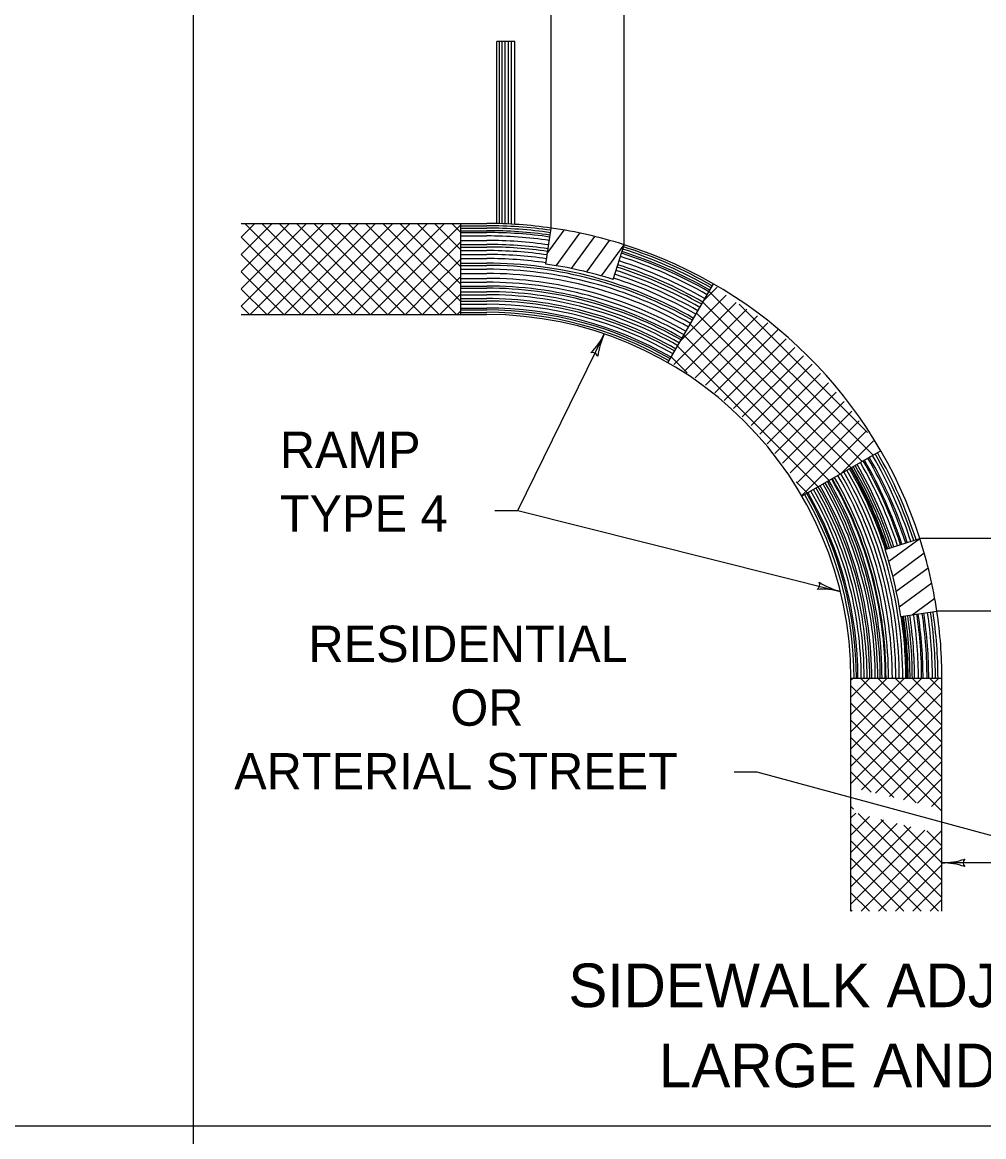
# Model space of a CAD drawing. Extents: x 1007 to 1035.5, y 1000.5 to 1021.5.
# Drawn here: x 1025.06 to 1030.34, y 1010.94 to 1017.06 of the extents above; entities that cross this region are included whole.
import ezdxf

# ---------------------------------------------------------------- set-up
doc = ezdxf.new("R2010")
doc.units = 0
doc.layers.add('Level 1', color=7, linetype='Continuous')
doc.layers.add('Level 11', color=7, linetype='Continuous')

msp = doc.modelspace()

# ---------------------------------------------------------------- linework, layer by layer
at = {"layer": 'Level 1'}
for p, q in [((1026, 1021.5), (1026, 1000.5)), ((1027.9677, 1015.9338), (1027.9677, 1017.2653)), ((1028.3677, 1015.8425), (1028.3677, 1017.2653)), ((1027.6677, 1015.9591), (1027.6677, 1016.9591)), ((1027.7677, 1016.9591), (1027.6677, 1016.9591)), ((1027.6835, 1015.9591), (1027.6835, 1016.9591)), ((1027.6973, 1015.9591), (1027.6973, 1016.9591)), ((1027.7138, 1015.9591), (1027.7138, 1016.9591)), ((1027.733, 1015.9591), (1027.733, 1016.9591)), ((1027.7495, 1015.9591), (1027.7495, 1016.9591)), ((1027.7677, 1015.9591), (1027.7677, 1016.9591)), ((1026.2649, 1015.9591), (1027.6132, 1015.9591)), ((1026.2649, 1015.5053), (1026.7188, 1015.9591)), ((1026.2649, 1015.5999), (1026.624, 1015.9591)), ((1026.2649, 1015.6948), (1026.5292, 1015.9591)), ((1026.2649, 1015.7895), (1026.4345, 1015.9591)), ((1026.2649, 1015.8842), (1026.3398, 1015.9591)), ((1026.7838, 1015.4591), (1026.2838, 1015.9591)), ((1026.3134, 1015.4591), (1026.8134, 1015.9591)), ((1026.8785, 1015.4591), (1026.3785, 1015.9591)), ((1026.4083, 1015.4591), (1026.9083, 1015.9591)), ((1026.9733, 1015.4591), (1026.4733, 1015.9591)), ((1026.503, 1015.4591), (1027.003, 1015.9591)), ((1027.068, 1015.4591), (1026.568, 1015.9591)), ((1026.5978, 1015.4591), (1027.0978, 1015.9591)), ((1027.1628, 1015.4591), (1026.6628, 1015.9591)), ((1026.6925, 1015.4591), (1027.1925, 1015.9591)), ((1027.2575, 1015.4591), (1026.7575, 1015.9591)), ((1026.7873, 1015.4591), (1027.2873, 1015.9591)), ((1027.3067, 1015.5047), (1026.8523, 1015.9591)), ((1027.3067, 1015.5995), (1026.947, 1015.9591)), ((1027.3067, 1015.6943), (1027.0418, 1015.9591)), ((1027.3067, 1015.789), (1027.1366, 1015.9591)), ((1027.3067, 1015.8838), (1027.2313, 1015.9591)), ((1027.3067, 1015.8838), (1027.3819, 1015.9591)), ((1027.3067, 1015.7891), (1027.4701, 1015.9525)), ((1027.4701, 1015.815), (1027.326, 1015.9591)), ((1027.4701, 1015.9098), (1027.4208, 1015.9591)), ((1027.4701, 1015.4591), (1027.4701, 1015.9591)), ((1027.4701, 1015.9468), (1027.6132, 1015.9468)), ((1027.4701, 1015.9336), (1027.6132, 1015.9336)), ((1027.4701, 1015.9196), (1027.6132, 1015.9196)), ((1026.689, 1015.4591), (1026.2649, 1015.8832)), ((1026.882, 1015.4591), (1027.3067, 1015.8838)), ((1027.4701, 1015.7203), (1027.3067, 1015.8838)), ((1027.3067, 1015.6943), (1027.4701, 1015.8578)), ((1027.4701, 1015.9095), (1027.6132, 1015.9095)), ((1027.4701, 1015.8907), (1027.6132, 1015.8907)), ((1027.4701, 1015.8657), (1027.6132, 1015.8657)), ((1026.5943, 1015.4591), (1026.2649, 1015.7884)), ((1026.9768, 1015.4591), (1027.3067, 1015.789)), ((1027.4701, 1015.6255), (1027.3067, 1015.789)), ((1027.4701, 1015.844), (1027.6132, 1015.844)), ((1027.4701, 1015.8297), (1027.6132, 1015.8297)), ((1027.4701, 1015.8103), (1027.6132, 1015.8103)), ((1027.4701, 1015.7888), (1027.6132, 1015.7888)), ((1027.3067, 1015.5996), (1027.4701, 1015.763)), ((1027.4701, 1015.7663), (1027.6132, 1015.7663)), ((1027.4701, 1015.7409), (1027.6132, 1015.7409)), ((1027.4701, 1015.7286), (1027.6132, 1015.7286)), ((1026.4995, 1015.4591), (1026.2649, 1015.6937)), ((1027.0715, 1015.4591), (1027.3067, 1015.6943)), ((1027.4701, 1015.5308), (1027.3067, 1015.6943)), ((1027.3067, 1015.5048), (1027.4701, 1015.6682)), ((1027.4701, 1015.708), (1027.6132, 1015.708)), ((1027.4701, 1015.6844), (1027.6132, 1015.6844)), ((1027.4701, 1015.6573), (1027.6132, 1015.6573)), ((1027.4701, 1015.6362), (1027.6132, 1015.6362)), ((1027.4701, 1015.6153), (1027.6132, 1015.6153)), ((1028.6081, 1015.1941), (1028.858, 1015.6271)), ((1028.8068, 1015.5384), (1028.8779, 1015.6095)), ((1026.4048, 1015.4591), (1026.2649, 1015.5989)), ((1027.1663, 1015.4591), (1027.3067, 1015.5995)), ((1027.4471, 1015.4591), (1027.3067, 1015.5996)), ((1027.3557, 1015.4591), (1027.4701, 1015.5734)), ((1027.4701, 1015.6037), (1027.6132, 1015.6037)), ((1027.4701, 1015.5841), (1027.6132, 1015.5841)), ((1027.4701, 1015.5673), (1027.6132, 1015.5673)), ((1027.4701, 1015.5463), (1027.6132, 1015.5463)), ((1028.6775, 1015.3143), (1028.9283, 1015.5652)), ((1029.7346, 1014.6857), (1028.8343, 1015.586)), ((1026.31, 1015.4591), (1026.2649, 1015.5042)), ((1027.261, 1015.4591), (1027.3067, 1015.5048)), ((1027.3523, 1015.4591), (1027.3067, 1015.5048)), ((1027.4701, 1015.5331), (1027.6132, 1015.5331)), ((1027.4701, 1015.5154), (1027.6132, 1015.5154)), ((1027.4701, 1015.4945), (1027.6132, 1015.4945)), ((1027.4701, 1015.4841), (1027.6132, 1015.4841)), ((1028.6414, 1015.1835), (1028.9833, 1015.5254)), ((1028.6997, 1015.1471), (1029.0418, 1015.4892)), ((1029.6746, 1014.651), (1028.7996, 1015.5259)), ((1029.7045, 1014.8105), (1028.9998, 1015.5152)), ((1026.2649, 1015.4591), (1027.6132, 1015.4591)), ((1027.4504, 1015.4591), (1027.4701, 1015.4787)), ((1027.4701, 1015.4709), (1027.6132, 1015.4709)), ((1028.758, 1015.1106), (1029.0995, 1015.4522)), ((1029.6145, 1014.6163), (1028.7649, 1015.4658)), ((1029.5544, 1014.5816), (1028.7303, 1015.4058)), ((1028.8138, 1015.0716), (1029.1562, 1015.414)), ((1028.8656, 1015.0288), (1029.2118, 1015.3749)), ((1027.7832, 1014.3811), (1028.259, 1015.3519)), ((1029.4943, 1014.5469), (1028.6956, 1015.3457)), ((1028.9176, 1014.9858), (1029.2576, 1015.3259)), ((1029.4343, 1014.5123), (1028.6609, 1015.2856)), ((1028.9683, 1014.9419), (1029.3047, 1015.2783)), ((1028.7131, 1015.1387), (1028.6263, 1015.2255)), ((1029.0169, 1014.8958), (1029.3529, 1015.2318)), ((1029.0656, 1014.8497), (1029.4013, 1015.1853)), ((1029.1124, 1014.8018), (1029.4461, 1015.1354)), ((1029.1541, 1014.7487), (1029.4895, 1015.0842)), ((1029.1958, 1014.6956), (1029.5331, 1015.0329)), ((1029.2375, 1014.6426), (1029.5766, 1014.9817)), ((1029.2793, 1014.5895), (1029.6184, 1014.9287)), ((1029.3158, 1014.5313), (1029.6583, 1014.8739)), ((1029.343, 1014.4638), (1029.6983, 1014.8191)), ((1029.5571, 1014.5832), (1029.7382, 1014.7643)), ((1029.7775, 1014.7104), (1029.3444, 1014.4604)), ((1029.7775, 1014.7104), (1029.3444, 1014.4604)), ((1029.3742, 1014.4776), (1029.3127, 1014.5391)), ((1027.6582, 1014.3811), (1027.7832, 1014.3811)), ((1027.7832, 1014.3811), (1029.5551, 1013.9377)), ((1031.6345, 1014.2284), (1029.9918, 1014.2284)), ((1031.5406, 1013.8284), (1030.0858, 1013.8284)), ((1029.6132, 1012.1804), (1029.6132, 1013.4591)), ((1030.1132, 1013.4591), (1029.6132, 1013.4591)), ((1029.6132, 1012.9772), (1030.0951, 1013.4591)), ((1029.6132, 1013.0718), (1030.0003, 1013.4591)), ((1029.6132, 1013.1667), (1029.9055, 1013.4591)), ((1029.6132, 1013.2614), (1029.8108, 1013.4591)), ((1029.6132, 1013.3561), (1029.7161, 1013.4591)), ((1029.6132, 1013.4509), (1029.6213, 1013.4591)), ((1030.1132, 1012.9188), (1029.6132, 1013.4188)), ((1030.1132, 1013.0136), (1029.6677, 1013.4591)), ((1030.1132, 1013.1083), (1029.7624, 1013.4591)), ((1030.1132, 1013.2032), (1029.8573, 1013.4591)), ((1030.1132, 1013.2979), (1029.952, 1013.4591)), ((1030.1132, 1013.3926), (1030.0467, 1013.4591)), ((1030.1132, 1012.1804), (1030.1132, 1013.4591)), ((1029.6132, 1012.8823), (1030.1132, 1013.3823)), ((1030.1132, 1012.8241), (1029.6132, 1013.3241)), ((1029.6721, 1012.8465), (1030.1132, 1013.2876)), ((1030.1132, 1012.7293), (1029.6132, 1013.2293)), ((1029.7487, 1012.8284), (1030.1132, 1013.1929)), ((1029.9723, 1012.7754), (1029.6132, 1013.1346)), ((1029.8253, 1012.8103), (1030.1132, 1013.0981)), ((1029.8481, 1012.8048), (1029.6132, 1013.0398)), ((1029.9019, 1012.7921), (1030.1132, 1013.0033)), ((1028.972, 1012.9457), (1029.097, 1012.9457)), ((1029.097, 1012.9457), (1030.943, 1012.4459)), ((1029.7239, 1012.8343), (1029.6132, 1012.9451)), ((1029.9785, 1012.774), (1030.1132, 1012.9087)), ((1030.0552, 1012.7558), (1030.1132, 1012.8138)), ((1029.6278, 1012.7408), (1029.6132, 1012.7556)), ((1029.6132, 1012.6929), (1029.6398, 1012.7196)), ((1029.6132, 1012.5981), (1029.7157, 1012.7006)), ((1029.6132, 1012.5033), (1029.7915, 1012.6817)), ((1030.1132, 1012.2556), (1029.6522, 1012.7165)), ((1030.1132, 1012.3503), (1029.7785, 1012.6849)), ((1029.6132, 1012.4087), (1029.8673, 1012.6628)), ((1030.0936, 1012.1804), (1029.6132, 1012.6608)), ((1029.6132, 1012.3138), (1029.9432, 1012.6438)), ((1029.6132, 1012.2191), (1030.0189, 1012.6248)), ((1029.6693, 1012.1804), (1030.1132, 1012.6243)), ((1030.1132, 1012.4451), (1029.9048, 1012.6533)), ((1030.1132, 1012.5398), (1030.0311, 1012.6218)), ((1029.9988, 1012.1804), (1029.6132, 1012.5661)), ((1029.7639, 1012.1804), (1030.1132, 1012.5297)), ((1029.9041, 1012.1804), (1029.6132, 1012.4713)), ((1029.8587, 1012.1804), (1030.1132, 1012.4349)), ((1031.5132, 1012.4459), (1030.1132, 1012.4459)), ((1029.8093, 1012.1804), (1029.6132, 1012.3766)), ((1029.9535, 1012.1804), (1030.1132, 1012.3401)), ((1029.7146, 1012.1804), (1029.6132, 1012.2818)), ((1030.0482, 1012.1804), (1030.1132, 1012.2454)), ((1029.6198, 1012.1804), (1029.6132, 1012.1871)), ((1016.5, 1011), (1026, 1011)), ((1026, 1011), (1035.5, 1011))]:
    msp.add_line(p, q, dxfattribs=at)
for centre, radius, start, end in [((1027.6132, 1013.4591), 2.5, 81.84798, 90), ((1027.6132, 1013.4591), 2.4877, 81.85159, 90), ((1027.6132, 1013.4591), 2.4745, 81.85549, 90), ((1027.6132, 1013.4591), 2.4605, 81.85968, 90), ((1027.6132, 1013.4591), 2.5, 72.43425, 81.84798), ((1027.6132, 1013.4591), 2.4504, 81.86274, 90), ((1027.6132, 1013.4591), 2.4316, 81.86849, 90), ((1027.6132, 1013.4591), 2.4066, 81.87627, 90), ((1027.6132, 1013.4591), 2.3849, 81.88314, 90), ((1027.6132, 1013.4591), 2.3706, 81.88776, 90), ((1027.6132, 1013.4591), 2.3511, 81.89412, 90), ((1027.6132, 1013.4591), 2.3296, 81.90128, 90), ((1027.6132, 1013.4591), 2.4504, 60.13752, 72.43113), ((1027.6132, 1013.4591), 2.4605, 60.13752, 72.43178), ((1027.6132, 1013.4591), 2.4745, 60.13752, 72.43266), ((1027.6132, 1013.4591), 2.4877, 60.13752, 72.43349), ((1027.6132, 1013.4591), 2.5, 17.92279, 72.43425), ((1027.6132, 1013.4591), 2.3072, 81.90888, 90), ((1027.6132, 1013.4591), 2.2818, 60.13752, 90), ((1027.6132, 1013.4591), 2.2695, 60.13752, 90), ((1027.6132, 1013.4591), 2.3, 72.42084, 81.91135), ((1027.6132, 1013.4591), 2.3849, 60.13752, 72.42681), ((1027.6132, 1013.4591), 2.4066, 60.13752, 72.42826), ((1027.6132, 1013.4591), 2.4316, 60.13752, 72.42991), ((1027.6132, 1013.4591), 2.2489, 60.13752, 90), ((1027.6132, 1013.4591), 2.2253, 60.13752, 90), ((1027.6132, 1013.4591), 2.3296, 60.13752, 72.42297), ((1027.6132, 1013.4591), 2.3511, 60.13752, 72.42449), ((1027.6132, 1013.4591), 2.3706, 60.13752, 72.42583), ((1027.6132, 1013.4591), 2.1982, 60.13752, 90), ((1027.6132, 1013.4591), 2.1771, 60.13752, 90), ((1027.6132, 1013.4591), 2.1562, 60.13752, 90), ((1027.6132, 1013.4591), 2.3072, 60.13752, 72.42136), ((1027.6132, 1013.4591), 2.1446, 60.13752, 90), ((1027.6132, 1013.4591), 2.125, 60.13752, 90), ((1027.6132, 1013.4591), 2.1083, 60.13752, 90), ((1027.6132, 1013.4591), 2.0872, 60.13752, 90), ((1027.6132, 1013.4591), 2.4066, 60.13773, 60.14118), ((1027.6132, 1013.4591), 2.4316, 60.13748, 60.14089), ((1027.6132, 1013.4591), 2.074, 60.13752, 90), ((1027.6132, 1013.4591), 2.0563, 60.13752, 90), ((1027.6132, 1013.4591), 2.0354, 60.13752, 90), ((1027.6132, 1013.4591), 2.025, 60.13752, 90), ((1027.6132, 1013.4591), 2.3511, 60.13824, 60.14454), ((1027.6132, 1013.4591), 2.3706, 60.1372, 60.14344), ((1027.6132, 1013.4591), 2.3849, 60.13642, 60.14262), ((1027.6132, 1013.4591), 2.0119, 60.13752, 90), ((1027.6132, 1013.4591), 2, 0, 90), ((1027.6132, 1013.4591), 2.2695, 60.13639, 60.14943), ((1027.6132, 1013.4591), 2.2818, 60.13729, 60.14844), ((1027.6132, 1013.4591), 2.3072, 60.1355, 60.14653), ((1027.6132, 1013.4591), 2.3296, 60.13717, 60.1453), ((1027.6132, 1013.4591), 2.1982, 60.13819, 60.15463), ((1027.6132, 1013.4591), 2.2253, 60.13802, 60.15132), ((1027.6132, 1013.4591), 2.2489, 60.13846, 60.15162), ((1027.9082, 1015.5238), 0.3906, 315.23636, 333.88309), ((1028.6098, 1015.18), 0.3906, 153.8892, 172.55798), ((1028.6098, 1015.18), 0.3906, 153.87697, 153.8892), ((1027.6132, 1013.4591), 2.125, 60.13723, 60.15924), ((1027.6132, 1013.4591), 2.1446, 60.13748, 60.15929), ((1027.6132, 1013.4591), 2.1562, 60.13537, 60.15514), ((1027.6132, 1013.4591), 2.1771, 60.1376, 60.15419), ((1028.1936, 1015.2186), 0.0312, 22.66379, 104.78049), ((1027.6132, 1013.4591), 2.0563, 60.13618, 60.16411), ((1027.6132, 1013.4591), 2.074, 60.13747, 60.16202), ((1027.6132, 1013.4591), 2.0872, 60.13793, 60.16233), ((1027.6132, 1013.4591), 2.1083, 60.13742, 60.15961), ((1027.6132, 1013.4591), 2.0119, 60.13767, 60.16828), ((1027.6132, 1013.4591), 2.025, 60.13697, 60.16738), ((1027.6132, 1013.4591), 2.0354, 60.13699, 60.16521), ((1027.6132, 1013.4591), 2.4645, 30.03549, 30.04414), ((1027.6132, 1013.4591), 2.4645, 17.92304, 30.04414), ((1027.6132, 1013.4591), 2.4784, 30.03387, 30.04414), ((1027.6132, 1013.4591), 2.4784, 17.92294, 30.04414), ((1027.6132, 1013.4591), 2.3375, 30.03604, 30.04414), ((1027.6132, 1013.4591), 2.3375, 17.924, 30.04414), ((1027.6132, 1013.4591), 2.3496, 30.03784, 30.04414), ((1027.6132, 1013.4591), 2.3496, 17.92391, 30.04414), ((1027.6132, 1013.4591), 2.3708, 30.0379, 30.04414), ((1027.6132, 1013.4591), 2.3708, 17.92374, 30.04414), ((1027.6132, 1013.4591), 2.3886, 30.03795, 30.04414), ((1027.6132, 1013.4591), 2.3886, 17.9236, 30.04414), ((1027.6132, 1013.4591), 2.3961, 30.03624, 30.04414), ((1027.6132, 1013.4591), 2.3961, 17.92355, 30.04414), ((1027.6132, 1013.4591), 2.4182, 30.03631, 30.04414), ((1027.6132, 1013.4591), 2.4182, 17.92338, 30.04414), ((1027.6132, 1013.4591), 2.4273, 30.03634, 30.04414), ((1027.6132, 1013.4591), 2.4273, 17.92331, 30.04414), ((1027.6132, 1013.4591), 2.4479, 30.03641, 30.04414), ((1027.6132, 1013.4591), 2.4479, 17.92316, 30.04414), ((1027.6132, 1013.4591), 2.2065, 0, 30.04414), ((1027.6132, 1013.4591), 2.2065, 30.04039, 30.04414), ((1027.6132, 1013.4591), 2.2276, 0, 30.04414), ((1027.6132, 1013.4591), 2.2276, 30.04043, 30.04414), ((1027.6132, 1013.4591), 2.2468, 0, 30.04414), ((1027.6132, 1013.4591), 2.2468, 30.03862, 30.04414), ((1027.6132, 1013.4591), 2.266, 0, 30.04414), ((1027.6132, 1013.4591), 2.266, 30.03761, 30.04414), ((1027.6132, 1013.4591), 2.2852, 0, 30.04414), ((1027.6132, 1013.4591), 2.2852, 30.03767, 30.04414), ((1027.6132, 1013.4591), 2.3018, 30.03771, 30.04414), ((1027.6132, 1013.4591), 2.3018, 17.92429, 30.04414), ((1027.6132, 1013.4591), 2.3091, 30.03773, 30.04414), ((1027.6132, 1013.4591), 2.3091, 17.92423, 30.04414), ((1027.6132, 1013.4591), 2.3144, 30.03775, 30.04414), ((1027.6132, 1013.4591), 2.3144, 17.92419, 30.04414), ((1027.6132, 1013.4591), 2.3248, 30.03778, 30.04414), ((1027.6132, 1013.4591), 2.3248, 17.9241, 30.04414), ((1027.6132, 1013.4591), 2.0892, 0, 30.04414), ((1027.6132, 1013.4591), 2.1037, 0, 30.04414), ((1027.6132, 1013.4591), 2.1146, 0, 30.04414), ((1027.6132, 1013.4591), 2.1146, 30.04023, 30.04414), ((1027.6132, 1013.4591), 2.1337, 0, 30.04414), ((1027.6132, 1013.4591), 2.1337, 30.0422, 30.04414), ((1027.6132, 1013.4591), 2.1473, 0, 30.04414), ((1027.6132, 1013.4591), 2.161, 0, 30.04414), ((1027.6132, 1013.4591), 2.161, 30.04031, 30.04414), ((1027.6132, 1013.4591), 2.171, 0, 30.04414), ((1027.6132, 1013.4591), 2.1889, 0, 30.04414), ((1027.6132, 1013.4591), 2.1889, 30.04036, 30.04414), ((1027.6132, 1013.4591), 2.1929, 0, 30.04414), ((1027.6132, 1013.4591), 2.1929, 30.04037, 30.04414), ((1027.6132, 1013.4591), 2.0171, 0, 30.04414), ((1027.6132, 1013.4591), 2.0304, 0, 30.04414), ((1027.6132, 1013.4591), 2.0383, 0, 30.04414), ((1027.6132, 1013.4591), 2.0566, 0, 30.04414), ((1027.6132, 1013.4591), 2.0729, 0, 30.04414), ((1027.6132, 1013.4591), 2.0729, 30.04214, 30.04414), ((1027.6132, 1013.4591), 2.5, 8.49559, 17.92268), ((1027.6132, 1013.4591), 2.3, 8.49559, 17.92431), ((1029.411, 1013.9738), 0.0312, 304.72504, 26.84173), ((1029.6499, 1014.3166), 0.3906, 237.2976, 255.94433), ((1029.4603, 1013.5587), 0.3906, 75.95044, 94.61923), ((1029.4603, 1013.5587), 0.3906, 75.93822, 75.95044), ((1027.6132, 1013.4591), 2.5, 0, 8.49559), ((1027.6132, 1013.4591), 2.3018, 360, 8.49559), ((1027.6132, 1013.4591), 2.3091, 0, 8.49559), ((1027.6132, 1013.4591), 2.3144, 0, 8.49559), ((1027.6132, 1013.4591), 2.3248, 0, 8.49559), ((1027.6132, 1013.4591), 2.3375, 0, 8.49559), ((1027.6132, 1013.4591), 2.3496, 0, 8.49559), ((1027.6132, 1013.4591), 2.3708, 0, 8.49559), ((1027.6132, 1013.4591), 2.3886, 360, 8.49559), ((1027.6132, 1013.4591), 2.3961, 360, 8.49559), ((1027.6132, 1013.4591), 2.4182, 0, 8.49559), ((1027.6132, 1013.4591), 2.4273, 0, 8.49559), ((1027.6132, 1013.4591), 2.4479, 0, 8.49559), ((1027.6132, 1013.4591), 2.4645, 0, 8.49559), ((1027.6132, 1013.4591), 2.4784, 0, 8.49559), ((1030.1132, 1012.8365), 0.3906, 269.98778, 270), ((1030.1132, 1012.8365), 0.3906, 270, 288.66878), ((1030.1132, 1012.0553), 0.3906, 71.34716, 89.99389), ((1030.2617, 1012.4459), 0.0312, 138.7746, 220.89129)]:
    msp.add_arc(centre, radius, start, end, dxfattribs=at)
at = {"layer": 'Level 11'}
for p, q in [((1027.9368, 1015.7362), (1027.9677, 1015.9338)), ((1027.9459, 1015.7947), (1028.0385, 1015.9226)), ((1027.9939, 1015.7273), (1028.1236, 1015.9064)), ((1028.0792, 1015.7114), (1028.2067, 1015.8876)), ((1028.1623, 1015.6926), (1028.2881, 1015.8663)), ((1028.2435, 1015.671), (1028.3677, 1015.8425)), ((1028.3078, 1015.6517), (1028.3677, 1015.8425)), ((1029.8015, 1014.1669), (1029.9918, 1014.2284)), ((1029.8212, 1014.1029), (1029.9918, 1014.2284)), ((1029.8433, 1014.0218), (1030.0161, 1014.1489)), ((1029.8626, 1013.9387), (1030.038, 1014.0677)), ((1029.8791, 1013.8535), (1030.0573, 1013.9846)), ((1029.9496, 1013.8081), (1030.0741, 1013.8996)), ((1029.8879, 1013.7989), (1030.0857, 1013.8284))]:
    msp.add_line(p, q, dxfattribs=at)

# ---------------------------------------------------------------- texts
at = {"layer": 'Level 1'}
for s, height, p in [('RAMP', 0.2, (1026.4768, 1014.6157)), ('TYPE 4', 0.2, (1026.4768, 1014.2657)), ('RESIDENTIAL', 0.2, (1026.634, 1013.5493)), ('OR', 0.2, (1027.4135, 1013.1993)), ('ARTERIAL STREET', 0.2, (1026.2261, 1012.8493)), ('SIDEWALK ADJACENT TO CURB', 0.24, (1028.0616, 1011.6528)), ('LARGE AND SMALL RADII', 0.24, (1028.5586, 1011.2128))]:
    msp.add_text(s, height=height, dxfattribs=at).set_placement(p)

doc.saveas('drawing.dxf')
